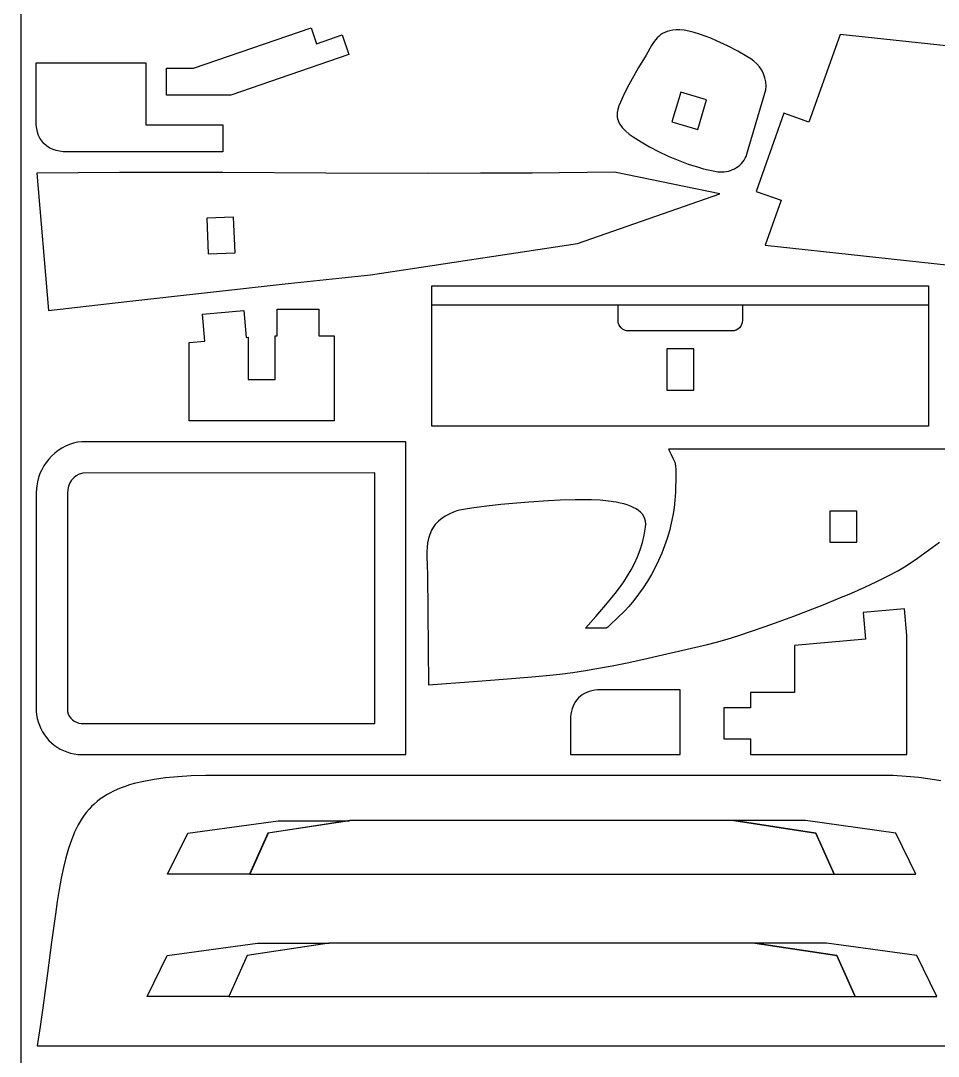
# Model space of a CAD drawing. Extents: x 169 to 749, y 15 to 895.
# Drawn here: x 168.7 to 257.2, y 354.4 to 454.3 of the extents above; entities that cross this region are included whole.
import ezdxf

# ---------------------------------------------------------------- set-up
doc = ezdxf.new("R2010")
doc.units = 0
doc.layers.get('0').update_dxf_attribs({"linetype": 'CONTINUOUS'})

msp = doc.modelspace()

# ---------------------------------------------------------------- linework, layer by layer
at = {"color": 0}
msp.add_line((168.703243, 895.036023), (168.703243, 15.036023), dxfattribs=at)
at = {"color": 4}
for p, q in [((185.365258, 449.755076), (196.719958, 453.635276)), ((196.719958, 453.635276), (197.242058, 452.117376)), ((197.242058, 452.117376), (199.700458, 452.962876)), ((199.700458, 452.962876), (200.350958, 451.071776)), ((230.088461, 452.675133), (229.943716, 452.508779)), ((230.244845, 452.827794), (230.088461, 452.675133)), ((230.415717, 452.966069), (230.244845, 452.827794)), ((230.603929, 453.089262), (230.415717, 452.966069)), ((230.812332, 453.196682), (230.603929, 453.089262)), ((231.043777, 453.287633), (230.812332, 453.196682)), ((231.301115, 453.361424), (231.043777, 453.287633)), ((231.587197, 453.417359), (231.301115, 453.361424)), ((231.904874, 453.454746), (231.587197, 453.417359)), ((232.275818, 453.457985), (231.904874, 453.454746)), ((232.694659, 453.413422), (232.275818, 453.457985)), ((233.153949, 453.325811), (232.694659, 453.413422)), ((233.646241, 453.199907), (233.153949, 453.325811)), ((234.164086, 453.040462), (233.646241, 453.199907)), ((234.700037, 452.852233), (234.164086, 453.040462)), ((235.246644, 452.639971), (234.700037, 452.852233)), ((247.744954, 453.013957), (244.715454, 444.556957)), ((270.215554, 450.569357), (247.744954, 453.013957)), ((229.550797, 451.934491), (229.016874, 451.019146)), ((229.807758, 452.329424), (229.550797, 451.934491)), ((229.943716, 452.508779), (229.807758, 452.329424)), ((235.796461, 452.408433), (235.246644, 452.639971)), ((236.875931, 451.906542), (235.796461, 452.408433)), ((237.878863, 451.384591), (236.875931, 451.906542)), ((200.350958, 451.071776), (188.966058, 447.155776)), ((229.016874, 451.019146), (228.297558, 449.817839)), ((238.745672, 450.880615), (237.878863, 451.384591)), ((239.10941, 450.647252), (238.745672, 450.880615)), ((170.206403, 444.298881), (170.206403, 450.267281)), ((170.206403, 450.267281), (180.762603, 450.267281)), ((180.762603, 450.267281), (180.762603, 444.295481)), ((182.765458, 447.155876), (182.765458, 449.755776)), ((182.765458, 449.755776), (185.365258, 449.755076)), ((228.297558, 449.817839), (227.832182, 449.014508)), ((239.416774, 450.432646), (239.10941, 450.647252)), ((239.706628, 450.182091), (239.416774, 450.432646)), ((239.960282, 449.887818), (239.706628, 450.182091)), ((240.174797, 449.558102), (239.960282, 449.887818)), ((227.832182, 449.014508), (227.355099, 448.152171)), ((240.347236, 449.201221), (240.174797, 449.558102)), ((240.474662, 448.825448), (240.347236, 449.201221)), ((240.554135, 448.439061), (240.474662, 448.825448)), ((227.355099, 448.152171), (226.910388, 447.287911)), ((238.852374, 441.905946), (240.557474, 447.667546)), ((240.582718, 448.050335), (240.554135, 448.439061)), ((240.557474, 447.667546), (240.582718, 448.050335)), ((188.966058, 447.155776), (182.765458, 447.155876)), ((226.910388, 447.287911), (226.542127, 446.478814)), ((226.294396, 445.781964), (226.229504, 445.493471)), ((226.40044, 446.112791), (226.294396, 445.781964)), ((226.542127, 446.478814), (226.40044, 446.112791)), ((226.229504, 445.493471), (226.211274, 445.254446)), ((226.211274, 445.254446), (226.233861, 445.025868)), ((226.233861, 445.025868), (226.284625, 444.807511)), ((226.284625, 444.807511), (226.361016, 444.599059)), ((242.311854, 445.410457), (239.636154, 437.871457)), ((244.715454, 444.556957), (242.311854, 445.410457)), ((170.246779, 443.920877), (170.206403, 444.298881)), ((170.31729, 443.58025), (170.246779, 443.920877)), ((180.762603, 444.295481), (188.205003, 444.295481)), ((188.205003, 444.295481), (188.205003, 441.699081)), ((226.361016, 444.599059), (226.460486, 444.400196)), ((226.460486, 444.400196), (226.580488, 444.210604)), ((226.580488, 444.210604), (226.718473, 444.029968)), ((226.718473, 444.029968), (226.871893, 443.85797)), ((226.871893, 443.85797), (227.038199, 443.694296)), ((227.038199, 443.694296), (227.399278, 443.390649)), ((170.420314, 443.272108), (170.31729, 443.58025)), ((170.558228, 442.991556), (170.420314, 443.272108)), ((170.733407, 442.733702), (170.558228, 442.991556)), ((170.948228, 442.49365), (170.733407, 442.733702)), ((227.399278, 443.390649), (227.781324, 443.116496)), ((227.781324, 443.116496), (228.526774, 442.646546)), ((171.205068, 442.266508), (170.948228, 442.49365)), ((171.506303, 442.047381), (171.205068, 442.266508)), ((171.830926, 441.900456), (171.506303, 442.047381)), ((172.128765, 441.799881), (171.830926, 441.900456)), ((172.440348, 441.735981), (172.128765, 441.799881)), ((172.806203, 441.699081), (172.440348, 441.735981)), ((188.205003, 441.699081), (172.806203, 441.699081)), ((228.526774, 442.646546), (229.33937, 442.175771)), ((229.33937, 442.175771), (230.218954, 441.715164)), ((230.218954, 441.715164), (231.148082, 441.275473)), ((238.655474, 441.248746), (238.852374, 441.905946)), ((231.148082, 441.275473), (232.109311, 440.867446)), ((232.109311, 440.867446), (233.085199, 440.501831)), ((238.217633, 440.552491), (238.352808, 440.70903)), ((238.352808, 440.70903), (238.47191, 440.877544)), ((238.47191, 440.877544), (238.573334, 441.057594)), ((238.573334, 441.057594), (238.655474, 441.248746)), ((178.240791, 439.688273), (170.250891, 439.633373)), ((183.209186, 439.694929), (178.240791, 439.688273)), ((188.180438, 439.684898), (183.209186, 439.694929)), ((198.127716, 439.640423), (188.180438, 439.684898)), ((225.975291, 439.727273), (218.014791, 439.633373)), ((236.119491, 437.630473), (225.975291, 439.727273)), ((233.085199, 440.501831), (234.0583, 440.189377)), ((234.0583, 440.189377), (234.538356, 440.056444)), ((234.538356, 440.056444), (235.011173, 439.940832)), ((235.011173, 439.940832), (235.474573, 439.843885)), ((235.474573, 439.843885), (235.926374, 439.766946)), ((235.926374, 439.766946), (236.12917, 439.745736)), ((236.12917, 439.745736), (236.335163, 439.74174)), ((236.335163, 439.74174), (236.542746, 439.754522)), ((236.542746, 439.754522), (236.750315, 439.783644)), ((236.750315, 439.783644), (236.956262, 439.828671)), ((236.956262, 439.828671), (237.158984, 439.889165)), ((237.158984, 439.889165), (237.356873, 439.964689)), ((237.356873, 439.964689), (237.548324, 440.054808)), ((237.548324, 440.054808), (237.731731, 440.159084)), ((237.731731, 440.159084), (237.905489, 440.277081)), ((237.905489, 440.277081), (238.067992, 440.408363)), ((238.067992, 440.408363), (238.217633, 440.552491)), ((170.250891, 439.633373), (171.390791, 426.368373)), ((208.075032, 439.606148), (198.127716, 439.640423)), ((213.046331, 439.608867), (208.075032, 439.606148)), ((218.014791, 439.633373), (213.046331, 439.608867)), ((239.636154, 437.871457), (242.039754, 437.017957)), ((222.395091, 432.845473), (236.119491, 437.630473)), ((242.039754, 437.017957), (240.503654, 432.679757)), ((202.432691, 429.821773), (222.395091, 432.845473)), ((240.503654, 432.679757), (267.944454, 429.694357)), ((194.501191, 428.970173), (202.432691, 429.821773)), ((178.943991, 427.251573), (194.501191, 428.970173)), ((208.359307, 415.206876), (208.359307, 428.742876)), ((208.359307, 428.742876), (256.264607, 428.742876)), ((256.264607, 428.742876), (256.264607, 415.206876)), ((171.390791, 426.368373), (178.943991, 427.251573)), ((186.223235, 426.015029), (190.206935, 426.373129)), ((186.456035, 423.425629), (186.223235, 426.015029)), ((190.206935, 426.373129), (190.439635, 423.783729)), ((193.447535, 423.918229), (193.447535, 426.518029)), ((193.447535, 426.518029), (197.447135, 426.518029)), ((197.447135, 426.518029), (197.447135, 423.915229)), ((190.439635, 423.783729), (190.647735, 423.802529)), ((190.647735, 423.802529), (190.647735, 419.714529)), ((193.247435, 419.714529), (193.247435, 423.918229)), ((193.247435, 423.918229), (193.447535, 423.918229)), ((197.447135, 423.915229), (198.947035, 423.914129)), ((198.947035, 423.914129), (198.947035, 415.714829)), ((184.948135, 423.290129), (186.456035, 423.425629)), ((184.948135, 415.714829), (184.948135, 423.290129)), ((190.647735, 419.714529), (193.247435, 419.714529)), ((198.947035, 415.714829), (184.948135, 415.714829)), ((256.264607, 415.206876), (208.359307, 415.206876)), ((174.603403, 413.709303), (174.189465, 413.655655)), ((205.857603, 413.709303), (174.603403, 413.709303)), ((205.857603, 383.529003), (205.857603, 413.709303)), ((172.313848, 412.85884), (171.989965, 412.608131)), ((172.657179, 413.081837), (172.313848, 412.85884)), ((173.018181, 413.27507), (172.657179, 413.081837)), ((173.395079, 413.436486), (173.018181, 413.27507)), ((173.786099, 413.564032), (173.395079, 413.436486)), ((174.189465, 413.655655), (173.786099, 413.564032)), ((262.554579, 412.980951), (231.168579, 412.980351)), ((231.168579, 412.980351), (231.440108, 412.470098)), ((171.152745, 411.71027), (170.924398, 411.369248)), ((171.407638, 412.031794), (171.152745, 411.71027)), ((171.687303, 412.331765), (171.407638, 412.031794)), ((171.989965, 412.608131), (171.687303, 412.331765)), ((231.440108, 412.470098), (231.638351, 412.075492)), ((231.638351, 412.075492), (231.773101, 411.737778)), ((231.773101, 411.737778), (231.854154, 411.398201)), ((170.724375, 411.010779), (170.554448, 410.636917)), ((170.924398, 411.369248), (170.724375, 411.010779)), ((202.857803, 410.709403), (174.677703, 410.681903)), ((202.857803, 386.528703), (202.857803, 410.709403)), ((231.854154, 411.398201), (231.891303, 410.998005)), ((231.891303, 410.998005), (231.894344, 410.478435)), ((170.311987, 409.851226), (170.243003, 409.443503)), ((170.416394, 410.249715), (170.311987, 409.851226)), ((170.554448, 410.636917), (170.416394, 410.249715)), ((173.441046, 409.728971), (173.318534, 409.429243)), ((173.606478, 409.997928), (173.441046, 409.728971)), ((173.813843, 410.231906), (173.606478, 409.997928)), ((174.062159, 410.4267), (173.813843, 410.231906)), ((174.35044, 410.578101), (174.062159, 410.4267)), ((174.677703, 410.681903), (174.35044, 410.578101)), ((231.894344, 410.478435), (231.837279, 408.846151)), ((170.243003, 409.443503), (170.206403, 408.846203)), ((170.206403, 408.846203), (170.206403, 387.724103)), ((173.239925, 409.102952), (173.206203, 408.754303)), ((173.206203, 408.754303), (173.228503, 387.689203)), ((173.318534, 409.429243), (173.239925, 409.102952)), ((231.837279, 408.846151), (231.791123, 408.085891)), ((217.714029, 407.87884), (215.020304, 407.641864)), ((219.594079, 408.003551), (217.714029, 407.87884)), ((220.723221, 408.057664), (219.594079, 408.003551)), ((222.16351, 408.105495), (220.723221, 408.057664)), ((222.953653, 408.11149), (222.16351, 408.105495)), ((223.765565, 408.097235), (222.953653, 408.11149)), ((224.580572, 408.056506), (223.765565, 408.097235)), ((225.380004, 407.983076), (224.580572, 408.056506)), ((226.145186, 407.870718), (225.380004, 407.983076)), ((226.509098, 407.797996), (226.145186, 407.870718)), ((226.857446, 407.713207), (226.509098, 407.797996)), ((227.187895, 407.615573), (226.857446, 407.713207)), ((231.791123, 408.085891), (231.70973, 407.330546)), ((210.150114, 406.79106), (209.880885, 406.658192)), ((210.441724, 406.916122), (210.150114, 406.79106)), ((210.756579, 407.033051), (210.441724, 406.916122)), ((211.028904, 407.108863), (210.756579, 407.033051)), ((211.403548, 407.186335), (211.028904, 407.108863)), ((212.404091, 407.343106), (211.403548, 407.186335)), ((213.646809, 407.497052), (212.404091, 407.343106)), ((215.020304, 407.641864), (213.646809, 407.497052)), ((227.498111, 407.504316), (227.187895, 407.615573)), ((227.785761, 407.378658), (227.498111, 407.504316)), ((228.04851, 407.23782), (227.785761, 407.378658)), ((228.284024, 407.081024), (228.04851, 407.23782)), ((228.489968, 406.907491), (228.284024, 407.081024)), ((228.66401, 406.716444), (228.489968, 406.907491)), ((228.803815, 406.507104), (228.66401, 406.716444)), ((231.70973, 407.330546), (231.593944, 406.58109)), ((208.687157, 405.71536), (208.550414, 405.537004)), ((208.840235, 405.888199), (208.687157, 405.71536)), ((209.010512, 406.055195), (208.840235, 405.888199)), ((209.198852, 406.216018), (209.010512, 406.055195)), ((209.406118, 406.370344), (209.198852, 406.216018)), ((209.633175, 406.517844), (209.406118, 406.370344)), ((209.880885, 406.658192), (209.633175, 406.517844)), ((228.907048, 406.278693), (228.803815, 406.507104)), ((228.971376, 406.030433), (228.907048, 406.278693)), ((228.994464, 405.761545), (228.971376, 406.030433)), ((228.973979, 405.471251), (228.994464, 405.761545)), ((231.444605, 405.838496), (231.262558, 405.103739)), ((231.593944, 406.58109), (231.444605, 405.838496)), ((208.149521, 404.774945), (208.024629, 404.369314)), ((208.322479, 405.165047), (208.149521, 404.774945)), ((208.429143, 405.353457), (208.322479, 405.165047)), ((208.550414, 405.537004), (208.429143, 405.353457)), ((228.66273, 403.972533), (228.839363, 404.703005)), ((228.839363, 404.703005), (228.973979, 405.471251)), ((231.262558, 405.103739), (231.048645, 404.37779)), ((207.940893, 403.95077), (207.891403, 403.521929)), ((208.024629, 404.369314), (207.940893, 403.95077)), ((228.446556, 403.276259), (228.66273, 403.972533)), ((231.048645, 404.37779), (230.803708, 403.661624)), ((256.268233, 403.235748), (257.329154, 404.025628)), ((207.869249, 403.085407), (207.867522, 402.643821)), ((207.891403, 403.521929), (207.869249, 403.085407)), ((228.193318, 402.610604), (228.446556, 403.276259)), ((230.528591, 402.956214), (230.224136, 402.262533)), ((230.803708, 403.661624), (230.528591, 402.956214)), ((255.189732, 402.471251), (256.268233, 403.235748)), ((207.867522, 402.643821), (207.897708, 401.755919)), ((207.897708, 401.755919), (207.926679, 400.879151)), ((227.585551, 401.356848), (227.90549, 401.971993)), ((227.90549, 401.971993), (228.193318, 402.610604)), ((230.224136, 402.262533), (229.891186, 401.581554)), ((253.299147, 401.26873), (254.088379, 401.739751)), ((254.088379, 401.739751), (255.189732, 402.471251)), ((207.926679, 400.879151), (208.033179, 390.254551)), ((226.859241, 400.182651), (227.235976, 400.761593)), ((227.235976, 400.761593), (227.585551, 401.356848)), ((229.530583, 400.914252), (229.143171, 400.261599)), ((229.891186, 401.581554), (229.530583, 400.914252)), ((251.284658, 400.230563), (252.357565, 400.763234)), ((252.357565, 400.763234), (253.299147, 401.26873)), ((226.457823, 399.616445), (226.859241, 400.182651)), ((229.143171, 400.261599), (228.729791, 399.62457)), ((250.101447, 399.678017), (251.284658, 400.230563)), ((225.590843, 398.507933), (226.034198, 399.059398)), ((226.034198, 399.059398), (226.457823, 399.616445)), ((228.291288, 399.004136), (227.828503, 398.401272)), ((228.729791, 399.62457), (228.291288, 399.004136)), ((247.488208, 398.542498), (248.828956, 399.112895)), ((248.828956, 399.112895), (250.101447, 399.678017)), ((224.167157, 396.851262), (225.130233, 397.958473)), ((225.130233, 397.958473), (225.590843, 398.507933)), ((227.342279, 397.816951), (226.922463, 397.371099)), ((227.828503, 398.401272), (227.342279, 397.816951)), ((244.686029, 397.415076), (246.100224, 397.974125)), ((246.100224, 397.974125), (247.488208, 398.542498)), ((223.164779, 395.709151), (224.167157, 396.851262)), ((226.922463, 397.371099), (226.239229, 396.680739)), ((241.863093, 396.354151), (243.266644, 396.872652)), ((243.266644, 396.872652), (244.686029, 397.415076)), ((253.942291, 397.599203), (249.958091, 397.247603)), ((249.958091, 397.247603), (250.186691, 394.657503)), ((254.170891, 395.009103), (253.942291, 397.599203)), ((225.166479, 395.709151), (223.164779, 395.709151)), ((225.313266, 395.811636), (225.166479, 395.709151)), ((225.563569, 396.031534), (225.313266, 395.811636)), ((226.239229, 396.680739), (225.563569, 396.031534)), ((239.187585, 395.418123), (240.496399, 395.866875)), ((240.496399, 395.866875), (241.863093, 396.354151)), ((236.827686, 394.66539), (237.957673, 395.015194)), ((237.957673, 395.015194), (239.187585, 395.418123)), ((254.170891, 383.529003), (254.170891, 395.009103)), ((230.590316, 393.140387), (234.951579, 394.154351)), ((234.951579, 394.154351), (235.818647, 394.376009)), ((235.818647, 394.376009), (236.827686, 394.66539)), ((250.186691, 394.657503), (243.323591, 394.051903)), ((243.323591, 394.051903), (243.343291, 389.528703)), ((227.195993, 392.390265), (228.793607, 392.73589)), ((228.793607, 392.73589), (230.590316, 393.140387)), ((223.171323, 391.635736), (224.42749, 391.847277)), ((224.42749, 391.847277), (225.754834, 392.096423)), ((225.754834, 392.096423), (227.195993, 392.390265)), ((212.789339, 390.612495), (216.465733, 390.894031)), ((216.465733, 390.894031), (218.005617, 391.023867)), ((218.005617, 391.023867), (219.403478, 391.155868)), ((219.403478, 391.155868), (220.701956, 391.29712)), ((220.701956, 391.29712), (221.943691, 391.454714)), ((221.943691, 391.454714), (223.171323, 391.635736)), ((208.033179, 390.254551), (212.789339, 390.612495)), ((224.059025, 389.725797), (223.790636, 389.677286)), ((224.341636, 389.754703), (224.059025, 389.725797)), ((232.297936, 389.754703), (224.341636, 389.754703)), ((232.297936, 383.529003), (232.297936, 389.754703)), ((222.34243, 388.821058), (222.20166, 388.629547)), ((222.500498, 388.99604), (222.34243, 388.821058)), ((222.67548, 389.154108), (222.500498, 388.99604)), ((222.866991, 389.294878), (222.67548, 389.154108)), ((223.074647, 389.417966), (222.866991, 389.294878)), ((223.298062, 389.522986), (223.074647, 389.417966)), ((223.536854, 389.609554), (223.298062, 389.522986)), ((223.790636, 389.677286), (223.536854, 389.609554)), ((243.343291, 389.528703), (239.100691, 389.528703)), ((239.100691, 389.528703), (239.100691, 388.028703)), ((170.206403, 387.724103), (170.240534, 387.366393)), ((221.886985, 387.959685), (221.819253, 387.705903)), ((221.973553, 388.198476), (221.886985, 387.959685)), ((222.078573, 388.421892), (221.973553, 388.198476)), ((222.20166, 388.629547), (222.078573, 388.421892)), ((239.100691, 388.028703), (236.500891, 388.028703)), ((236.500891, 388.028703), (236.500891, 385.028903)), ((170.240534, 387.366393), (170.302277, 387.016565)), ((170.302277, 387.016565), (170.390617, 386.675909)), ((173.228503, 387.689203), (173.290796, 387.455694)), ((173.290796, 387.455694), (173.389723, 387.242684)), ((173.389723, 387.242684), (173.521381, 387.052558)), ((173.521381, 387.052558), (173.681865, 386.887703)), ((173.681865, 386.887703), (173.867273, 386.750503)), ((173.867273, 386.750503), (174.073701, 386.643346)), ((221.770742, 387.437514), (221.741836, 387.154903)), ((221.741836, 387.154903), (221.741836, 383.529003)), ((221.819253, 387.705903), (221.770742, 387.437514)), ((170.390617, 386.675909), (170.504537, 386.345718)), ((170.504537, 386.345718), (170.643024, 386.027285)), ((170.643024, 386.027285), (170.805061, 385.721902)), ((170.805061, 385.721902), (170.989634, 385.43086)), ((174.073701, 386.643346), (174.297245, 386.568618)), ((174.297245, 386.568618), (174.534003, 386.528703)), ((174.534003, 386.528703), (202.857803, 386.528703)), ((170.989634, 385.43086), (171.195728, 385.155453)), ((171.195728, 385.155453), (171.422327, 384.896972)), ((171.422327, 384.896972), (171.668416, 384.65671)), ((236.500891, 385.028903), (239.100691, 385.028903)), ((239.100691, 385.028903), (239.100691, 383.529003)), ((171.668416, 384.65671), (171.932981, 384.435959)), ((171.932981, 384.435959), (172.215006, 384.236012)), ((172.215006, 384.236012), (172.513476, 384.05816)), ((172.513476, 384.05816), (172.827375, 383.903697)), ((172.827375, 383.903697), (173.155689, 383.773914)), ((173.155689, 383.773914), (173.497403, 383.670103)), ((173.497403, 383.670103), (174.206103, 383.529003)), ((174.206103, 383.529003), (205.857603, 383.529003)), ((221.741836, 383.529003), (232.297936, 383.529003)), ((239.100691, 383.529003), (254.170891, 383.529003)), ((179.633528, 380.717183), (179.198098, 380.592582)), ((180.562881, 380.937203), (179.633528, 380.717183)), ((181.57373, 381.119964), (180.562881, 380.937203)), ((182.670283, 381.267454), (181.57373, 381.119964)), ((183.856748, 381.381657), (182.670283, 381.267454)), ((185.137333, 381.464559), (183.856748, 381.381657)), ((186.516248, 381.518145), (185.137333, 381.464559)), ((251.423448, 381.517745), (186.516248, 381.518145)), ((252.8157, 381.488801), (251.423448, 381.517745)), ((254.108914, 381.421135), (252.8157, 381.488801)), ((255.307283, 381.313543), (254.108914, 381.421135)), ((256.415, 381.164821), (255.307283, 381.313543)), ((257.436258, 380.973765), (256.415, 381.164821)), ((177.292366, 379.813724), (176.961821, 379.625045)), ((177.639076, 379.991103), (177.292366, 379.813724)), ((178.002479, 380.157429), (177.639076, 379.991103)), ((178.383099, 380.312953), (178.002479, 380.157429)), ((178.781464, 380.457921), (178.383099, 380.312953)), ((179.198098, 380.592582), (178.781464, 380.457921)), ((175.790781, 378.752367), (175.533175, 378.503465)), ((176.061922, 378.988727), (175.790781, 378.752367)), ((176.347125, 379.212795), (176.061922, 378.988727)), ((176.646916, 379.424818), (176.347125, 379.212795)), ((176.961821, 379.625045), (176.646916, 379.424818)), ((175.056467, 377.967046), (174.836313, 377.679033)), ((175.288579, 378.241774), (175.056467, 377.967046)), ((175.533175, 378.503465), (175.288579, 378.241774)), ((174.242337, 376.732797), (173.896498, 376.030995)), ((174.429774, 377.062156), (174.242337, 376.732797)), ((174.627591, 377.377485), (174.429774, 377.062156)), ((174.836313, 377.679033), (174.627591, 377.377485)), ((200.448348, 377.154045), (192.555648, 375.954245)), ((237.491448, 377.153745), (200.448348, 377.154045)), ((245.384148, 375.953745), (237.491448, 377.153745)), ((173.896498, 376.030995), (173.585865, 375.270094)), ((192.555648, 375.954245), (190.791848, 371.996945)), ((247.147848, 371.996445), (245.384148, 375.953745)), ((173.585865, 375.270094), (173.306231, 374.448109)), ((173.306231, 374.448109), (173.053388, 373.563054)), ((173.053388, 373.563054), (172.823127, 372.612944)), ((172.823127, 372.612944), (172.611239, 371.595792)), ((190.791848, 371.996945), (247.147848, 371.996445)), ((172.611239, 371.595792), (172.413518, 370.509614)), ((172.413518, 370.509614), (172.225755, 369.352424)), ((172.225755, 369.352424), (172.043741, 368.122236)), ((172.043741, 368.122236), (171.680131, 365.434924)), ((171.680131, 365.434924), (171.289022, 362.431795)), ((198.420148, 365.336845), (190.527448, 364.136945)), ((239.519548, 365.336345), (198.420148, 365.336845)), ((247.412248, 364.136545), (239.519548, 365.336345)), ((190.527448, 364.136945), (188.763748, 360.179645)), ((249.176048, 360.179245), (247.412248, 364.136545)), ((171.289022, 362.431795), (170.836749, 359.096963)), ((188.763748, 360.179645), (249.176048, 360.179245)), ((170.836749, 359.096963), (170.577156, 357.300195)), ((170.577156, 357.300195), (170.289648, 355.414545)), ((170.289648, 355.414545), (267.649948, 355.414045))]:
    msp.add_line(p, q, dxfattribs=at)
at = {"color": 7}
for p, q in [((232.354574, 447.441746), (231.502574, 444.565346)), ((234.847274, 446.703246), (232.354574, 447.441746)), ((233.995274, 443.826946), (234.847274, 446.703246)), ((231.502574, 444.565346), (233.995274, 443.826946)), ((189.239791, 435.395173), (186.650791, 435.297673)), ((186.650791, 435.297673), (186.772591, 431.826273)), ((189.370491, 431.924073), (189.239791, 435.395173)), ((186.772591, 431.826273), (189.370491, 431.924073)), ((233.611907, 422.674776), (231.012107, 422.674776)), ((231.012107, 422.674776), (231.012107, 418.675076)), ((233.611907, 418.675076), (233.611907, 422.674776)), ((231.012107, 418.675076), (233.611907, 418.675076)), ((249.327779, 407.011751), (246.727979, 407.011151)), ((246.727979, 407.011151), (246.727979, 404.010351)), ((249.327779, 404.010351), (249.327779, 407.011751)), ((246.727979, 404.010351), (249.327779, 404.010351))]:
    msp.add_line(p, q, dxfattribs=at)
at = {"color": 3}
for p, q in [((208.359307, 426.905576), (256.264607, 426.905576)), ((226.311907, 425.405576), (226.311907, 426.905576)), ((226.311907, 426.905576), (238.311907, 426.905576)), ((238.311907, 426.905576), (238.311907, 425.405576)), ((237.311807, 424.405576), (227.311907, 424.405576)), ((184.818323, 375.939627), (193.525423, 377.139527)), ((200.422523, 377.139527), (192.529823, 375.939627)), ((193.525423, 377.139527), (200.422523, 377.139527)), ((244.388088, 377.155763), (237.490988, 377.155763)), ((237.490988, 377.155763), (245.383688, 375.955863)), ((253.095188, 375.955863), (244.388088, 377.155763)), ((182.872623, 371.982327), (184.818323, 375.939627)), ((192.529823, 375.939627), (190.766123, 371.982327)), ((245.383688, 375.955863), (247.147388, 371.998563)), ((255.040888, 371.998563), (253.095188, 375.955863)), ((190.766123, 371.982327), (182.872623, 371.982327)), ((247.147388, 371.998563), (255.040888, 371.998563)), ((182.840267, 364.121852), (191.547367, 365.321752)), ((198.444467, 365.321752), (190.551767, 364.121852)), ((191.547367, 365.321752), (198.444467, 365.321752)), ((246.410032, 365.337988), (239.512932, 365.337988)), ((239.512932, 365.337988), (247.405632, 364.138088)), ((255.117132, 364.138088), (246.410032, 365.337988)), ((180.894567, 360.164552), (182.840267, 364.121852)), ((190.551767, 364.121852), (188.788067, 360.164552)), ((247.405632, 364.138088), (249.169332, 360.180788)), ((257.062832, 360.180788), (255.117132, 364.138088)), ((188.788067, 360.164552), (180.894567, 360.164552)), ((249.169332, 360.180788), (257.062832, 360.180788))]:
    msp.add_line(p, q, dxfattribs=at)
for points in [[(227.311907, 424.405576), (226.761907, 424.405576), (226.311907, 424.855576), (226.311907, 425.405576)], [(238.311907, 425.405576), (238.311907, 424.855576), (237.861807, 424.405576), (237.311807, 424.405576)]]:
    msp.add_open_spline(points, degree=3, dxfattribs=at)

doc.saveas('drawing.dxf')
